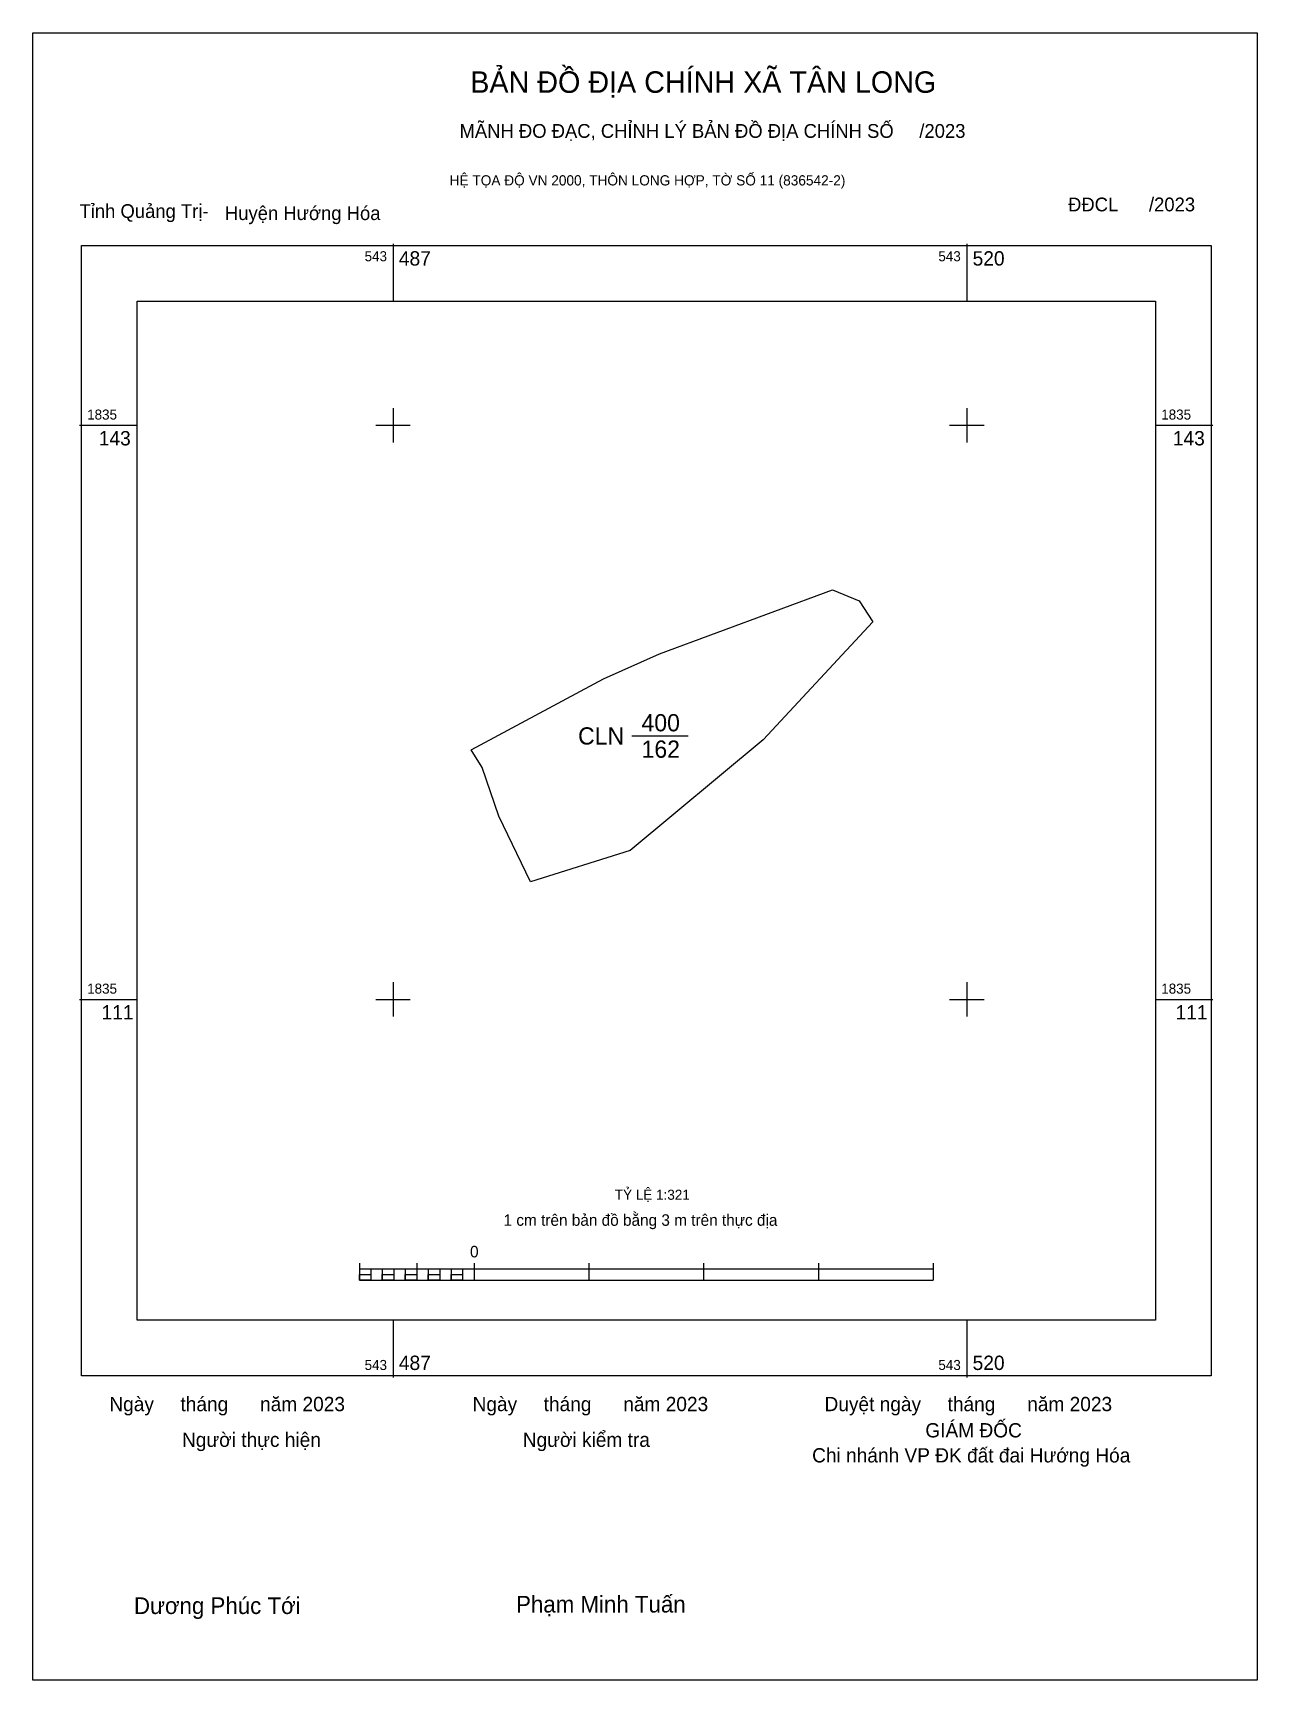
# Model space of a CAD drawing. Extents: x 543467.7 to 543536.3, y 1835073.5 to 1835165.8.
import ezdxf

# ---------------------------------------------------------------- set-up
doc = ezdxf.new("R2010")
doc.units = 0
for name, color, linetype in [('Level 10', 7, 'Continuous'), ('Level 13', 7, 'Continuous'), ('Level 15', 7, 'Continuous'), ('Level 6', 7, 'Continuous'), ('Level 62', 7, 'Continuous'), ('Level 63', 7, 'Continuous'), ('Level 9', 7, 'Continuous')]:
    doc.layers.add(name, color=color, linetype=linetype)

msp = doc.modelspace()

# ---------------------------------------------------------------- linework, layer by layer
at = {"layer": 'Level 10'}
msp.add_line((543501.26, 1835126.43), (543504.411, 1835126.43), dxfattribs=at)
msp.add_lwpolyline([(543492.86, 1835124.67), (543492.25, 1835125.66), (543499.66, 1835129.62), (543502.794, 1835131.037), (543512.5, 1835134.61), (543513.99, 1835134), (543514.76, 1835132.83), (543508.62, 1835126.21), (543501.16, 1835120.01), (543495.58, 1835118.25), (543493.79, 1835121.93)], close=True, dxfattribs=at)
at = {"layer": 'Level 15'}
msp.add_lwpolyline([(543467.684, 1835165.808), (543536.293, 1835165.808), (543536.293, 1835073.544), (543467.684, 1835073.544)], close=True, dxfattribs=at)
at = {"layer": 'Level 62'}
msp.add_lwpolyline([(543473.517, 1835150.788), (543530.6, 1835150.788), (543530.6, 1835093.705), (543473.517, 1835093.705)], close=True, dxfattribs=at)
at = {"layer": 'Level 63'}
for p, q in [((543487.871, 1835154.004), (543487.871, 1835150.788)), ((543520.029, 1835154.004), (543520.029, 1835150.788)), ((543487.871, 1835144.793), (543487.871, 1835142.864)), ((543520.029, 1835144.793), (543520.029, 1835142.864)), ((543470.301, 1835143.829), (543473.517, 1835143.829)), ((543486.907, 1835143.829), (543488.836, 1835143.829)), ((543519.064, 1835143.829), (543520.993, 1835143.829)), ((543530.6, 1835143.829), (543533.815, 1835143.829)), ((543487.871, 1835112.636), (543487.871, 1835110.707)), ((543520.029, 1835112.636), (543520.029, 1835110.707)), ((543470.301, 1835111.671), (543473.517, 1835111.671)), ((543486.907, 1835111.671), (543488.836, 1835111.671)), ((543519.064, 1835111.671), (543520.993, 1835111.671)), ((543530.6, 1835111.671), (543533.815, 1835111.671)), ((543485.98, 1835096.9), (543485.98, 1835095.935)), ((543485.98, 1835096.578), (543518.137, 1835096.578)), ((543486.623, 1835096.578), (543486.623, 1835095.935)), ((543487.266, 1835096.578), (543487.266, 1835095.935)), ((543487.909, 1835096.578), (543487.909, 1835095.935)), ((543488.552, 1835096.578), (543488.552, 1835095.935)), ((543489.195, 1835096.9), (543489.195, 1835095.935)), ((543489.195, 1835096.578), (543489.195, 1835095.935)), ((543489.838, 1835096.578), (543489.838, 1835095.935)), ((543490.482, 1835096.578), (543490.482, 1835095.935)), ((543491.125, 1835096.578), (543491.125, 1835095.935)), ((543491.768, 1835096.578), (543491.768, 1835095.935)), ((543492.411, 1835096.9), (543492.411, 1835095.935)), ((543492.411, 1835096.578), (543492.411, 1835095.935)), ((543498.842, 1835096.9), (543498.842, 1835095.935)), ((543505.274, 1835096.9), (543505.274, 1835095.935)), ((543511.705, 1835096.9), (543511.705, 1835095.935)), ((543518.137, 1835096.9), (543518.137, 1835095.935)), ((543485.98, 1835095.935), (543518.137, 1835095.935)), ((543487.871, 1835093.705), (543487.871, 1835090.49)), ((543520.029, 1835093.705), (543520.029, 1835090.49))]:
    msp.add_line(p, q, dxfattribs=at)
for points in [[(543470.402, 1835153.903), (543533.715, 1835153.903), (543533.715, 1835090.59), (543470.402, 1835090.59)], [(543485.98, 1835096.257), (543486.623, 1835096.257), (543486.623, 1835095.935), (543485.98, 1835095.935)], [(543485.98, 1835096.257), (543486.623, 1835096.257), (543486.623, 1835095.935), (543485.98, 1835095.935)], [(543487.266, 1835096.257), (543487.909, 1835096.257), (543487.909, 1835095.935), (543487.266, 1835095.935)], [(543488.552, 1835096.257), (543489.195, 1835096.257), (543489.195, 1835095.935), (543488.552, 1835095.935)], [(543489.838, 1835096.257), (543490.482, 1835096.257), (543490.482, 1835095.935), (543489.838, 1835095.935)], [(543491.125, 1835096.257), (543491.768, 1835096.257), (543491.768, 1835095.935), (543491.125, 1835095.935)]]:
    msp.add_lwpolyline(points, close=True, dxfattribs=at)

# ---------------------------------------------------------------- texts
at = {"layer": 'Level 13'}
for s, p in [('400', (543501.792, 1835126.687)), ('CLN', (543498.239, 1835125.948)), ('162', (543501.796, 1835125.208))]:
    msp.add_text(s, height=0.9647, dxfattribs=at).set_placement(p)
at = {"layer": 'Level 6'}
msp.add_text('TỶ LỆ 1:321', height=0.5653, dxfattribs=at).set_placement((543500.298, 1835100.447))
at = {"layer": 'Level 63'}
for s, height, p in [('BẢN ĐỒ ĐỊA CHÍNH XÃ TÂN LONG', 1.20386, (543492.194, 1835162.454)), ('MÃNH ĐO ĐẠC, CHỈNH LÝ BẢN ĐỒ ĐỊA CHÍNH SỐ     /2023', 0.77247, (543491.593, 1835159.932)), ('HỆ TỌA ĐỘ VN 2000, THÔN LONG HỢP, TỜ SỐ 11 (836542-2)', 0.57183, (543491.042, 1835157.265)), ('543', 0.5628, (543486.274, 1835153.019)), ('487', 0.8039, (543488.193, 1835152.778)), ('543', 0.5628, (543518.431, 1835153.019)), ('520', 0.8039, (543520.35, 1835152.778)), ('1835', 0.5628, (543470.723, 1835144.15)), ('1835', 0.5628, (543530.921, 1835144.15)), ('143', 0.8039, (543471.373, 1835142.703)), ('143', 0.8039, (543531.571, 1835142.703)), ('1835', 0.5628, (543470.723, 1835111.993)), ('1835', 0.5628, (543530.921, 1835111.993)), ('111', 0.8039, (543471.529, 1835110.546)), ('111', 0.8039, (543531.727, 1835110.546)), ('1 cm trên bản đồ bằng 3 m trên thực địa', 0.64314, (543494.062, 1835098.99)), ('0', 0.643, (543492.183, 1835097.221)), ('543', 0.5628, (543486.274, 1835090.912)), ('487', 0.8039, (543488.193, 1835090.912)), ('543', 0.5628, (543518.431, 1835090.912)), ('520', 0.8039, (543520.35, 1835090.912)), ('Ngày     tháng      năm 2023', 0.80017, (543471.968, 1835088.606)), ('Ngày     tháng      năm 2023', 0.80017, (543492.325, 1835088.606)), ('Duyệt ngày     tháng      năm 2023', 0.80017, (543512.049, 1835088.606)), ('Người thực hiện', 0.80017, (543476.04, 1835086.606)), ('Người kiểm tra', 0.80017, (543495.138, 1835086.606)), ('GIÁM ĐỐC', 0.8002, (543517.701, 1835087.136)), ('Chi nhánh VP ĐK đất đai Hướng Hóa', 0.80017, (543511.355, 1835085.733)), ('Dương Phúc Tới', 0.93332, (543473.347, 1835077.244)), ('Phạm Minh Tuấn', 0.93332, (543494.764, 1835077.328))]:
    msp.add_text(s, height=height, dxfattribs=at).set_placement(p)
at = {"layer": 'Level 9'}
for s, p in [('ĐĐCL      /2023', (543525.7, 1835155.815)), ('Tỉnh Quảng Trị-', (543470.294, 1835155.442)), ('Huyện Hướng Hóa', (543478.445, 1835155.327))]:
    msp.add_text(s, height=0.77247, dxfattribs=at).set_placement(p)

doc.saveas('drawing.dxf')
